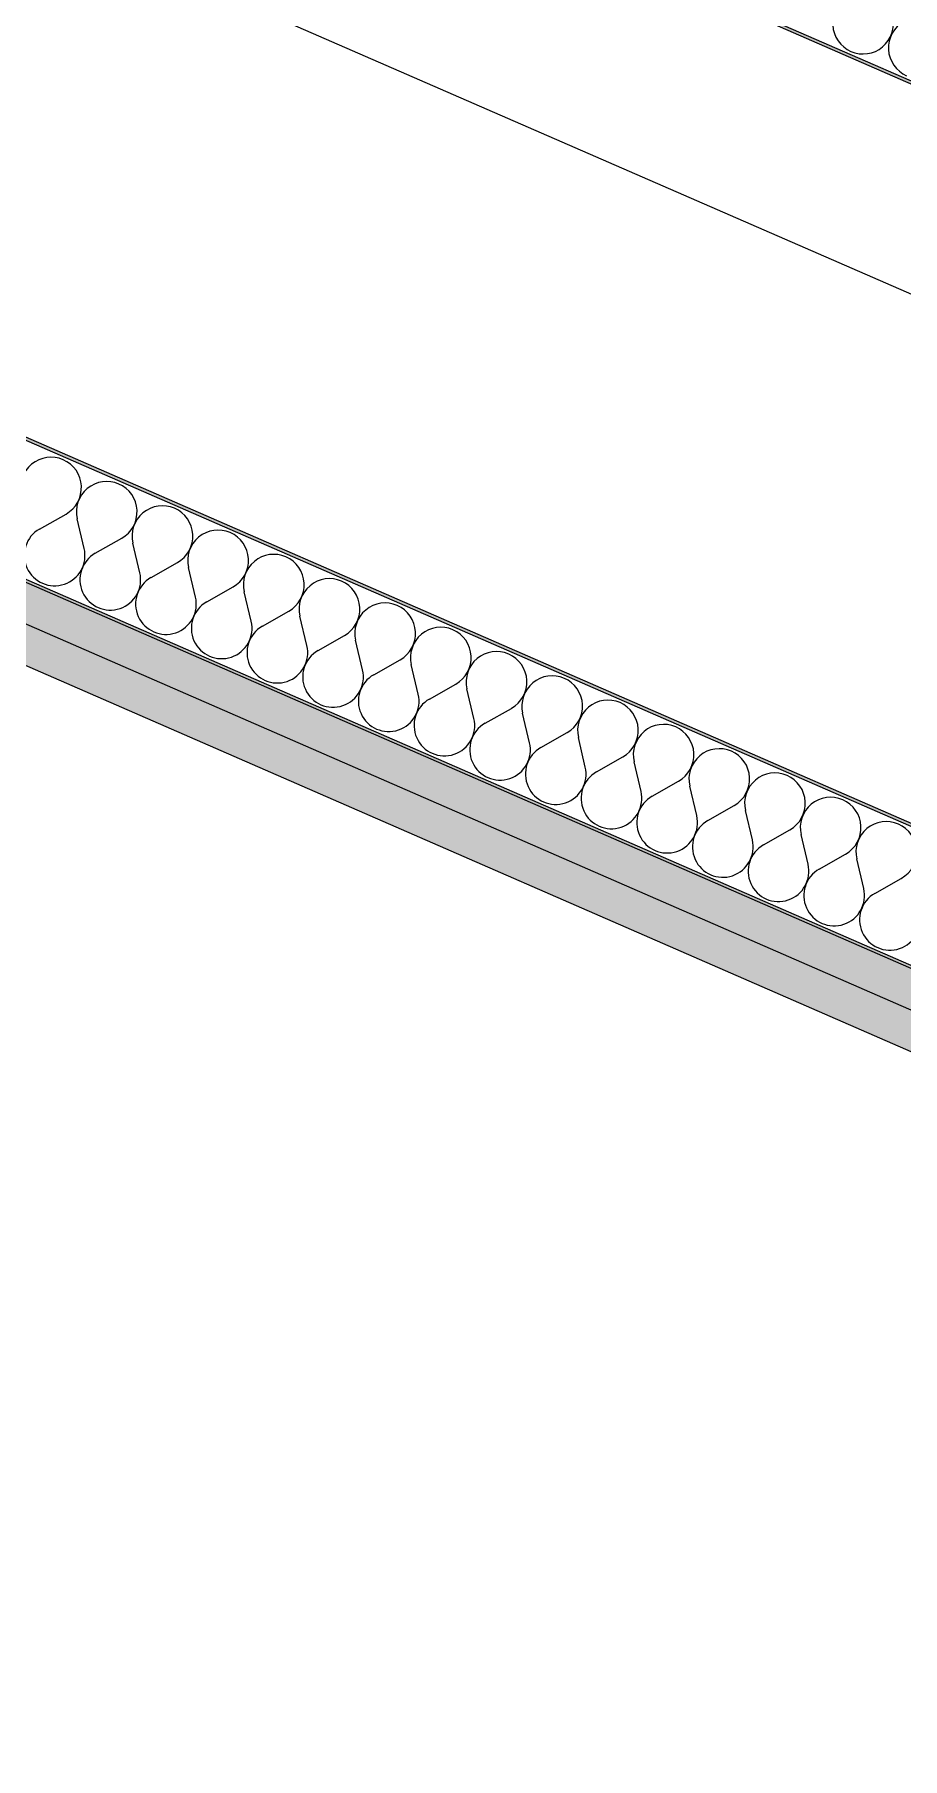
# Model space of a CAD drawing. Header units: millimetres. Extents: x -50172 to 74273, y -80883 to 11206.
# Drawn here: x -41388 to -41047, y -62159 to -61484 of the extents above; entities that cross this region are included whole.
import ezdxf

# ---------------------------------------------------------------- set-up
doc = ezdxf.new("R2010")
doc.units = ezdxf.units.MM
doc.header["$MEASUREMENT"] = 0
for name, color, linetype in [('A-25-M_Wall_Int', 7, 'Continuous'), ('New_A-20-M_Floor_Slab', 7, 'Continuous'), ('New_A-25-M_Wall_Int', 7, 'Continuous')]:
    doc.layers.add(name, color=color, linetype=linetype)
for name, color, linetype, lineweight in [('A-25-M_Wall_Int_Pen_No__1', 7, 'Continuous', 13), ('A-25-M_Wall_Int_Pen_No__150', 7, 'Continuous', 0), ('New_A-20-M_Floor_Slab_Pen_No__89', 8, 'Continuous', 20), ('New_A-25-M_Wall_Int_Pen_No__1', 7, 'Continuous', 13), ('New_A-25-M_Wall_Int_Pen_No__150', 7, 'Continuous', 0)]:
    doc.layers.add(name, color=color, linetype=linetype, lineweight=lineweight)
for name, color, linetype, lineweight, true_color in [('A-25-M_Wall_Int_Pen_No__107', 7, 'Continuous', 15, 0xa6a6a6), ('A-25-M_Wall_Int_Pen_No__81', 7, 'Continuous', 20, 0x6a6a6a), ('New_A-25-M_Wall_Int_Pen_No__107', 7, 'Continuous', 15, 0xa6a6a6), ('New_A-25-M_Wall_Int_Pen_No__81', 7, 'Continuous', 20, 0x6a6a6a)]:
    doc.layers.add(name, color=color, linetype=linetype, lineweight=lineweight, true_color=true_color)

# ---------------------------------------------------------------- blocks, each defined once
blk = doc.blocks.new('Slab_72_1', base_point=(-42333.29, -61441.2))
at = {"layer": 'New_A-20-M_Floor_Slab_Pen_No__89', "linetype": 'Continuous', "flags": 128}
blk.add_lwpolyline([(-42333.29, -61441.2), (-41972.22, -61401.42), (-41891.31, -61215.87), (-38443.39, -62719.34), (-39389.38, -64888.81), (-38066.61, -65465.6), (-36669.45, -66074.83), (-37137.69, -67148.64), (-37136.69, -67149.07), (-38218.56, -69630.14, -0.146996), (-40926.49, -67202.74, -0.080916), (-41673.87, -65403.74, -0.028315)], format="xyb", close=True, dxfattribs=at)
blk = doc.blocks.new('*X349')
at = {"layer": 'New_A-25-M_Wall_Int_Pen_No__150', "linetype": 'Continuous'}
for centre, start, end in [((-41062.89, -61479.3), 119.57428, 246.44418), ((-41062.89, -61479.3), 246.44418, 13.31407), ((-41041.06, -61488.82), 119.57428, 246.44418)]:
    blk.add_arc(centre, 11.9, start, end, dxfattribs=at)
blk = doc.blocks.new('Wall_53_1', base_point=(-38372.79, -62578.03))
at = {"layer": 'New_A-25-M_Wall_Int_Pen_No__81', "linetype": 'Continuous', "lineweight": 0, "true_color": 0x353535}
blk.add_hatch(color=250, dxfattribs=at).paths.add_polyline_path([(-44550.34, -59974.25), (-38731.9, -62510.92), (-38731.5, -62510), (-44549.94, -59973.33)])
at = {"layer": 'New_A-25-M_Wall_Int_Pen_No__1', "linetype": 'Continuous'}
blk.add_line((-38731.5, -62510), (-44549.94, -59973.33), dxfattribs=at)
at = {"layer": 'New_A-25-M_Wall_Int_Pen_No__1', "linetype": 'Continuous', "flags": 128}
blk.add_lwpolyline([(-44550.34, -59974.25), (-38731.9, -62510.92)], dxfattribs=at)
at = {"layer": 'New_A-25-M_Wall_Int', "color": 250, "lineweight": 50, "true_color": 0x2a2a2a}
blk.add_blockref('*X349', (0, 0), dxfattribs=at)
blk = doc.blocks.new('Wall_59_1', base_point=(-41650.69, -61617.63))
at = {"layer": 'New_A-25-M_Wall_Int_Pen_No__107', "linetype": 'Continuous'}
for points in [[(-41684.58, -61586.49, 0.020402), (-41209.12, -64570.51), (-41194.31, -64568.08, -0.020347), (-41668.66, -61593.43)], [(-41666.62, -61610.69, 0.02023), (-41194.31, -64568.08), (-41179.5, -64565.64, -0.020174), (-41650.69, -61617.63)]]:
    blk.add_hatch(color=256, dxfattribs=at).paths.add_polyline_path(points)
at = {"layer": 'New_A-25-M_Wall_Int_Pen_No__81', "linetype": 'Continuous', "lineweight": 0, "true_color": 0x353535}
for points in [[(-41748.55, -61486.6, 0.021109), (-41260.46, -64578.96), (-41259.47, -64578.8, -0.021106), (-41747.49, -61487.06)], [(-41687.67, -61568.78, 0.020523), (-41210.1, -64570.68), (-41209.12, -64570.51, -0.02052), (-41686.6, -61569.24)]]:
    blk.add_hatch(color=250, dxfattribs=at).paths.add_polyline_path(points)
at = {"layer": 'New_A-25-M_Wall_Int_Pen_No__1', "linetype": 'Continuous'}
for radius, start, end in [(37093.18, 186.548948, 191.387908), (37092.18, 186.551629, 191.387963), (37042.18, 186.685976, 191.390723), (37041.18, 186.688668, 191.390778), (37026.18, 186.729082, 191.391608), (37011.18, 186.769546, 191.392438)]:
    blk.add_arc((-4897.54, -57254.9), radius, start, end, dxfattribs=at)
blk = doc.blocks.new('*X404')
at = {"layer": 'A-25-M_Wall_Int_Pen_No__150', "linetype": 'Continuous'}
for p, q in [((-41385.62, -61677.32), (-41375.27, -61671.44)), ((-41368.16, -61684.93), (-41370.9, -61673.35)), ((-41363.8, -61686.83), (-41353.44, -61680.96)), ((-41346.34, -61694.45), (-41349.08, -61682.86)), ((-41341.97, -61696.35), (-41331.62, -61690.48)), ((-41324.51, -61703.96), (-41327.25, -61692.38)), ((-41320.15, -61705.87), (-41309.79, -61699.99)), ((-41302.69, -61713.48), (-41305.43, -61701.9)), ((-41298.32, -61715.38), (-41287.97, -61709.51)), ((-41280.86, -61723), (-41283.6, -61711.41)), ((-41276.5, -61724.9), (-41266.14, -61719.03)), ((-41259.04, -61732.51), (-41261.78, -61720.93)), ((-41254.67, -61734.42), (-41244.32, -61728.54)), ((-41237.21, -61742.03), (-41239.95, -61730.45)), ((-41232.85, -61743.93), (-41222.49, -61738.06)), ((-41215.39, -61751.55), (-41218.13, -61739.96)), ((-41211.02, -61753.45), (-41200.67, -61747.58)), ((-41193.56, -61761.06), (-41196.3, -61749.48)), ((-41189.2, -61762.97), (-41178.84, -61757.09)), ((-41171.74, -61770.58), (-41174.48, -61759)), ((-41167.37, -61772.48), (-41157.02, -61766.61)), ((-41149.91, -61780.1), (-41152.65, -61768.51)), ((-41145.55, -61782), (-41135.19, -61776.13)), ((-41128.09, -61789.61), (-41130.83, -61778.03)), ((-41123.72, -61791.52), (-41113.37, -61785.64)), ((-41106.26, -61799.13), (-41109, -61787.55)), ((-41101.9, -61801.03), (-41091.54, -61795.16)), ((-41084.44, -61808.65), (-41087.18, -61797.06)), ((-41080.07, -61810.55), (-41069.72, -61804.68)), ((-41062.61, -61818.16), (-41065.35, -61806.58)), ((-41058.25, -61820.07), (-41047.89, -61814.19))]:
    blk.add_line(p, q, dxfattribs=at)
for centre, start, end in [((-41381.14, -61661.09), 66.44041, 193.31031), ((-41381.14, -61661.09), 299.57051, 66.44041), ((-41359.32, -61670.6), 66.44041, 193.31031), ((-41359.32, -61670.6), 299.57051, 66.44041), ((-41337.49, -61680.12), 66.44041, 193.31031), ((-41337.49, -61680.12), 299.57051, 66.44041), ((-41379.75, -61687.67), 119.57051, 13.31031), ((-41315.67, -61689.64), 66.44041, 193.31031), ((-41315.67, -61689.64), 299.57051, 66.44041), ((-41357.92, -61697.19), 119.57051, 13.31031), ((-41293.84, -61699.15), 66.44041, 193.31031), ((-41293.84, -61699.15), 299.57051, 66.44041), ((-41336.1, -61706.7), 119.57051, 13.31031), ((-41272.02, -61708.67), 66.44041, 193.31031), ((-41272.02, -61708.67), 299.57051, 66.44041), ((-41314.27, -61716.22), 119.57051, 13.31031), ((-41250.19, -61718.19), 66.44041, 193.31031), ((-41250.19, -61718.19), 299.57051, 66.44041), ((-41292.45, -61725.74), 119.57051, 13.31031), ((-41228.37, -61727.7), 66.44041, 193.31031), ((-41228.37, -61727.7), 299.57051, 66.44041), ((-41270.62, -61735.25), 119.57051, 13.31031), ((-41206.54, -61737.22), 66.44041, 193.31031), ((-41206.54, -61737.22), 299.57051, 66.44041), ((-41248.8, -61744.77), 119.57051, 13.31031), ((-41184.72, -61746.74), 66.44041, 193.31031), ((-41184.72, -61746.74), 299.57051, 66.44041), ((-41226.97, -61754.29), 119.57051, 13.31031), ((-41162.89, -61756.26), 66.44041, 193.31031), ((-41162.89, -61756.26), 299.57051, 66.44041), ((-41205.15, -61763.8), 119.57051, 13.31031), ((-41141.07, -61765.77), 66.44041, 193.31031), ((-41141.07, -61765.77), 299.57051, 66.44041), ((-41183.32, -61773.32), 119.57051, 13.31031), ((-41119.24, -61775.29), 66.44041, 193.31031), ((-41119.24, -61775.29), 299.57051, 66.44041), ((-41161.5, -61782.84), 119.57051, 13.31031), ((-41097.42, -61784.81), 66.44041, 193.31031), ((-41097.42, -61784.81), 299.57051, 66.44041), ((-41139.67, -61792.36), 119.57051, 13.31031), ((-41075.59, -61794.32), 66.44041, 193.31031), ((-41075.59, -61794.32), 299.57051, 66.44041), ((-41117.85, -61801.87), 119.57051, 13.31031), ((-41053.77, -61803.84), 66.44041, 193.31031), ((-41053.77, -61803.84), 299.57051, 66.44041), ((-41096.02, -61811.39), 119.57051, 13.31031), ((-41074.2, -61820.91), 119.57051, 13.31031), ((-41052.37, -61830.42), 119.57051, 13.31031)]:
    blk.add_arc(centre, 11.9, start, end, dxfattribs=at)
blk = doc.blocks.new('Wall_93_1', base_point=(-38544.6, -62972.04))
at = {"layer": 'A-25-M_Wall_Int_Pen_No__107', "linetype": 'Continuous'}
for points in [[(-41668.66, -61593.39), (-41668.61, -61593.45), (-38538.61, -62958.29), (-38532.61, -62944.54), (-41670.69, -61576.18, 0.000117)], [(-41650.69, -61617.63), (-38544.6, -62972.04), (-38538.61, -62958.29), (-41652.73, -61600.38, 0.000117)]]:
    blk.add_hatch(color=256, dxfattribs=at).paths.add_polyline_path(points)
at = {"layer": 'A-25-M_Wall_Int_Pen_No__81', "linetype": 'Continuous', "lineweight": 0, "true_color": 0x353535}
for points in [[(-41747.48, -61487.06), (-38512.23, -62897.79), (-38511.83, -62896.87), (-41747.62, -61485.91)], [(-41686.61, -61569.17), (-41686.54, -61569.27), (-38532.61, -62944.54), (-38532.21, -62943.62), (-41686.74, -61568.09)]]:
    blk.add_hatch(color=250, dxfattribs=at).paths.add_polyline_path(points)
at = {"layer": 'A-25-M_Wall_Int_Pen_No__1', "linetype": 'Continuous'}
for p, q in [((-41747.48, -61487.06), (-38512.23, -62897.79)), ((-41687.73, -61567.66), (-38532.21, -62943.62)), ((-41686.54, -61569.27), (-38532.61, -62944.54)), ((-41668.61, -61593.45), (-38538.61, -62958.29))]:
    blk.add_line(p, q, dxfattribs=at)
at = {"layer": 'A-25-M_Wall_Int_Pen_No__1', "linetype": 'Continuous', "flags": 128}
for points in [[(-38511.83, -62896.87), (-41748.68, -61485.45)], [(-41650.69, -61617.63), (-38544.6, -62972.04)]]:
    blk.add_lwpolyline(points, dxfattribs=at)
at = {"layer": 'A-25-M_Wall_Int', "color": 250, "lineweight": 50, "true_color": 0x2a2a2a}
blk.add_blockref('*X404', (0, 0), dxfattribs=at)

msp = doc.modelspace()

# ---------------------------------------------------------------- block references
at = {"layer": 'A-25-M_Wall_Int', "color": 250, "lineweight": 50, "true_color": 0x2a2a2a}
msp.add_blockref('Wall_93_1', (-38544.6, -62972.04), dxfattribs=at)
at = {"layer": 'New_A-20-M_Floor_Slab', "color": 8, "linetype": 'Continuous', "lineweight": 20}
msp.add_blockref('Slab_72_1', (-42333.29, -61441.2), dxfattribs=at)
at = {"layer": 'New_A-25-M_Wall_Int', "color": 250, "lineweight": 50, "true_color": 0x2a2a2a}
for name, p in [('Wall_53_1', (-38372.79, -62578.03)), ('Wall_59_1', (-41650.69, -61617.63))]:
    msp.add_blockref(name, p, dxfattribs=at)

doc.saveas('drawing.dxf')
